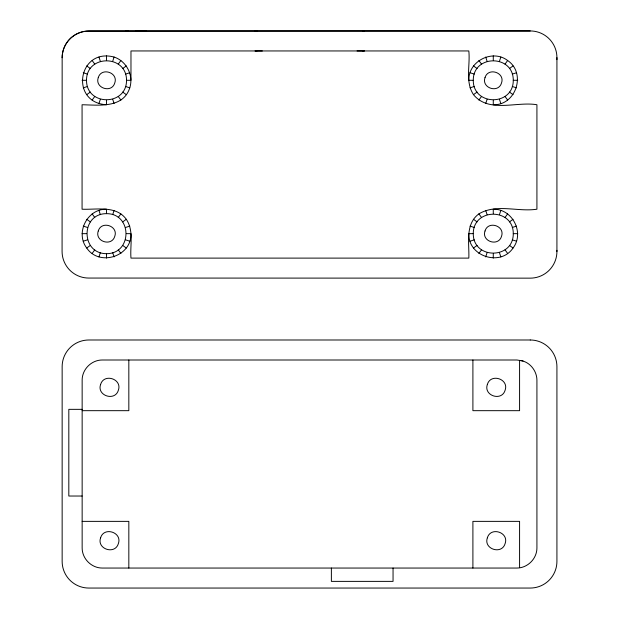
<?xml version="1.0" encoding="UTF-8"?>
<svg xmlns="http://www.w3.org/2000/svg" width="619" height="619" viewBox="0 0 619 619"><rect width="100%" height="100%" fill="white"/><g stroke="black" fill="none" stroke-linecap="round" stroke-linejoin="round"><path stroke-width="0.93" d="M62.155 57.729L62.078 251.376A26.663 26.663 0 0 0 88.741 278.055L530.251 278.148A26.671 26.671 0 0 0 556.922 251.484L556.922 57.621A26.663 26.663 0 0 0 530.251 30.95L88.842 31.035A26.687 26.687 0 0 0 62.155 57.729A26.71 26.71 0 0 1 88.842 31.035L530.251 30.95M556.922 59.617L556.922 57.621M106.522 100.293L106.522 104.743C69.398 102.653 78.126 47.555 114.074 57.041C126.524 61.119 133.789 75.379 129.773 87.852C123.127 108.472 98.955 105.098 82.072 104.743L82.072 209.207C96.866 209.841 116.055 205.222 126.299 219.288C134.06 230.732 129.928 245.256 130.973 258.108L468.823 258.108C469.45 243.313 464.83 224.124 478.897 213.88C496.229 203.427 518.033 212.147 536.921 209.207L536.921 104.743C516.617 101.214 488.84 113.385 473.489 94.661C464.993 81.723 470.347 65.343 468.823 50.951L130.973 50.951L130.973 80.292L126.524 80.292C126.663 54.364 86.381 54.364 86.513 80.292C86.381 106.22 126.663 106.22 126.524 80.292M126.524 233.657L130.973 233.657C131.816 256.374 99.404 266.897 86.737 248.033C75.054 232.837 87.364 208.688 106.522 209.207L106.522 213.656C132.443 213.516 132.443 253.798 106.522 253.666C80.594 253.798 80.594 213.516 106.522 213.656M493.273 100.293L493.273 104.743C515.983 105.586 526.514 73.181 507.642 60.515C492.445 48.831 468.304 61.134 468.823 80.292L473.264 80.292C473.133 54.364 513.414 54.364 513.275 80.292C513.414 106.22 473.133 106.22 473.264 80.292M473.264 233.657C473.133 207.736 513.414 207.736 513.275 233.657C513.414 259.585 473.133 259.585 473.264 233.657L468.823 233.657C467.979 256.374 500.384 266.897 513.05 248.033C524.734 232.837 512.431 208.688 493.273 209.207L493.273 213.656M98.963 103.543L100.34 99.319M112.704 61.266L114.074 57.041M98.963 256.916L100.34 252.684M112.704 214.631L114.074 210.406M485.714 103.543L487.091 99.319M499.456 61.266L500.825 57.041M485.714 256.916L487.091 252.684M499.456 214.631L500.825 210.406M92.146 100.069L94.761 96.479M118.275 64.105L120.891 60.515M92.146 253.442L94.761 249.844M118.275 217.478L120.891 213.88M478.897 100.069L481.512 96.479M505.034 64.105L507.642 60.515M478.897 253.442L481.512 249.844M505.034 217.478L507.642 213.88M86.737 94.661L90.335 92.053M122.701 68.531L126.299 65.924M86.737 248.033L90.335 245.418M122.701 221.904L126.299 219.288M473.489 94.661L477.087 92.053M509.452 68.531L513.05 65.924M473.489 248.033L477.087 245.418M509.452 221.904L513.05 219.288M83.263 87.852L87.496 86.474M125.549 74.11L129.773 72.74M470.022 87.852L474.247 86.474M512.3 74.11L516.525 72.74M83.263 241.217L87.496 239.839M125.549 227.475L129.773 226.105M470.022 241.217L474.247 239.839M512.3 227.475L516.525 226.105M125.51 31.027L128.574 31.012M143.144 31.027L146.254 31.004L137.286 31.02M256.877 50.959L255.013 50.959L262.34 50.967M362.51 50.951L364.374 50.944L357.047 50.951M82.072 80.292L86.513 80.292M513.275 80.292L517.724 80.292M82.072 233.657L86.513 233.657M513.275 233.657L517.724 233.657M82.149 409.345L68.817 409.345L68.817 496.028L82.149 496.028M82.149 410.676L128.829 410.676L128.829 360.003M82.149 521.368L128.829 521.368L128.829 568.049M135.855 31.012L137.457 31.027M523.094 360.978L516.911 360.003L102.158 360.003C91.442 360.026 82.18 369.288 82.149 380.004L82.149 548.039C82.18 558.756 91.442 568.018 102.158 568.049L516.911 568.049C527.628 568.018 536.89 558.756 536.921 548.039L536.921 380.004C536.805 370.441 529.307 361.248 519.581 360.42L519.581 410.676L472.901 410.676L472.901 360.003M470.022 72.74L474.247 74.11M512.3 86.474L516.525 87.852M83.263 72.74L87.496 74.11M125.549 86.474L129.773 87.852M470.022 226.105L474.247 227.475M512.3 239.839L516.525 241.217M83.263 226.105L87.496 227.475M125.549 239.839L129.773 241.217M473.489 65.924L477.087 68.531M509.452 92.053L513.05 94.661M473.489 219.288L477.087 221.904M509.452 245.418L513.05 248.033M86.737 65.924L90.335 68.531M122.701 92.053L126.299 94.661M86.737 219.288L90.335 221.904M122.701 245.418L126.299 248.033M478.897 60.515L481.512 64.105M505.034 96.479L507.642 100.069M478.897 213.88L481.512 217.478M505.034 249.844L507.642 253.442M92.146 60.515L94.761 64.105M118.275 96.479L120.891 100.069M92.146 213.88L94.761 217.478M118.275 249.844L120.891 253.442M485.714 57.041L487.091 61.266M499.456 99.319L500.825 103.543M485.714 210.406L487.091 214.631M499.456 252.684L500.825 256.916M98.963 57.041L100.34 61.266M112.704 99.319L114.074 103.543M98.963 210.406L100.34 214.631M112.704 252.684L114.074 256.916M556.922 250.331L556.922 251.484M519.581 567.623L519.581 521.368L472.901 521.368L472.901 568.049M493.273 55.842L493.273 60.291M493.273 253.666L493.273 258.108M393.05 568.049L393.05 581.38L331.374 581.38L331.374 568.049M106.522 55.842L106.522 60.291M106.522 253.666L106.522 258.108M98.274 77.615C94.49 88.068 111.683 93.655 114.763 82.969C118.554 72.516 101.361 66.929 98.274 77.615M98.274 230.98C94.49 241.433 111.683 247.02 114.763 236.334C118.554 225.881 101.361 220.294 98.274 230.98M100.611 384.453C96.533 395.711 115.049 401.731 118.368 390.225C122.446 378.967 103.93 372.948 100.611 384.453M100.611 537.818C96.533 549.084 115.049 555.096 118.368 543.59C122.446 532.332 103.93 526.312 100.611 537.818M485.025 77.615C481.242 88.068 498.434 93.655 501.514 82.969C505.305 72.516 488.112 66.929 485.025 77.615M485.025 230.98C481.242 241.433 498.434 247.02 501.514 236.334C505.305 225.881 488.112 220.294 485.025 230.98M487.362 384.453C483.284 395.711 501.8 401.731 505.119 390.225C509.197 378.967 490.681 372.948 487.362 384.453M487.362 537.818C483.284 549.084 501.8 555.096 505.119 543.59C509.197 532.332 490.681 526.312 487.362 537.818M256.877 30.973L255.013 30.981L256.877 30.981M364.367 30.965L362.51 30.965L364.367 30.965M530.251 339.993L88.819 339.993A26.671 26.671 0 0 0 62.148 366.665L62.148 561.379A26.671 26.671 0 0 0 88.819 588.05L530.251 588.05A26.671 26.671 0 0 0 556.922 561.379L556.922 366.665A26.671 26.671 0 0 0 530.251 339.993"/></g></svg>
